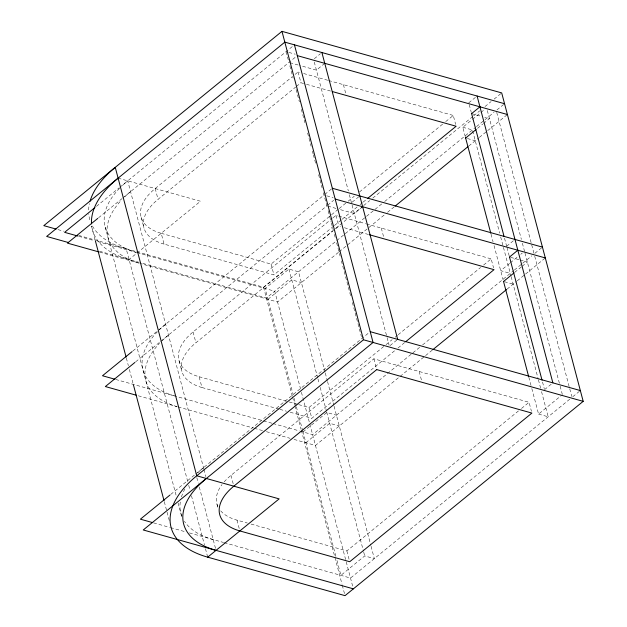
<?xml version="1.0" encoding="UTF-8"?>
<svg xmlns="http://www.w3.org/2000/svg" width="627" height="627" viewBox="0 0 627 627"><rect width="100%" height="100%" fill="white"/><g stroke="black" fill="none" stroke-linecap="round" stroke-linejoin="round"><path stroke-width="0.47" stroke-dasharray="3.13 2.35" d="M96.464 206.346L119.216 187.779M119.976 187.16L294.439 44.838M98.557 217.757L122.069 198.579M122.829 197.96L296.532 56.25M333.65 226.159L273.928 274.885L164.062 244.099L161.21 233.299A61.47 31.75 -14.8 0 1 155.19 188.539L292.041 76.902M295.058 74.433L298.084 71.964L299.933 72.481M314.323 58.719L320.389 53.773M164.062 244.099A61.47 31.75 -14.8 0 1 158.043 199.339L295.646 87.075M296.399 86.463L300.936 82.764L305.561 84.057M324.755 63.327L316.416 70.13L299.941 65.514M132.838 351.002L323.994 195.06M324.747 194.448L331.573 188.876M135.691 361.795L159.963 341.997M160.724 341.378L326.847 205.852M327.6 205.241L333.666 200.295M161.21 233.299L271.076 264.085L330.797 215.367M331.558 214.747L338.361 209.199M339.113 208.579L347.436 201.792M348.189 201.181L354.239 196.243M359.53 191.925L442.686 124.083M445.711 121.614L453.274 115.454L455.649 124.444M468.753 102.82L475.572 97.256M278.96 409.094L201.957 387.517L199.104 376.725A61.47 31.75 -14.8 0 1 193.077 331.965L332.2 218.47M332.953 217.851L335.978 215.382L337.828 215.907M352.217 202.137L359.036 196.572M334.41 225.54L341.213 219.991M341.966 219.372L357.092 207.043M360.11 204.574L362.382 202.725M363.135 202.106L366.92 199.025M78.696 235.423L263.536 287.221L334.834 229.051M335.594 228.432L362.9 206.158M363.66 205.538L369.726 200.593M372.759 198.116L472.883 116.434M473.636 115.815L479.71 110.869M485.016 106.535L491.082 101.582M494.115 99.113L501.702 92.921M201.957 387.517A61.47 31.75 -14.8 0 1 195.93 342.757L332.78 231.112M335.806 228.651L338.831 226.182L340.68 226.7M362.649 206.753L354.31 213.548L339.662 209.449M325.052 372.132L298.546 271.781L288.929 269.093L265.111 288.522L293.13 394.548M465.289 136.717L462.789 127.257L471.723 119.969M472.468 119.357L484.373 109.647M381.694 203.947L266.389 298.013L140.025 262.603M384.712 201.486L475.736 127.234M476.489 126.615L493.99 112.343M496.968 109.905L504.555 103.721M267.964 299.314L291.782 279.885L301.399 282.581M477.547 128.331L482.759 124.083M483.503 123.48L489.46 118.621L484.757 117.304M338.439 252.36L277.581 302.01L140.009 263.458M339.191 251.748L384.547 214.747M387.564 212.287L394.391 206.714M468.722 146.075L478.581 138.026M479.341 137.407L486.928 131.223M487.688 130.604L507.408 114.514M170.732 494.421L195.005 474.623M195.765 474.004L369.468 332.294M298.64 404.611L308.97 407.511L385.323 345.218M386.083 344.599L392.134 339.662M395.151 337.201L397.424 335.351M398.176 334.732L480.58 267.51M483.605 265.041L491.168 258.873L493.543 267.87M506.647 246.239L513.466 240.682M224.176 481.881A61.47 31.75 -14.8 0 1 230.971 475.384L373.872 358.809L529.063 402.291L531.437 411.288M390.112 345.555L396.93 339.991M290.223 412.252L311.823 418.303L394.979 350.462M398.004 347.993L404.807 342.444M303.006 431.94L326.824 412.511L336.44 415.207M509.618 263.387L500.683 270.676L510.3 273.372M510.362 262.784L517.8 256.709M520.778 254.28L522.267 253.065M419.588 347.374L312.622 434.636L300.372 431.204M422.606 344.905L513.623 270.652M514.383 270.033L521.97 263.849M522.73 263.23L531.829 255.8M534.862 253.324L542.449 247.14M305.858 442.733L329.677 423.303L339.285 425.999M514.696 272.361L521.398 266.898M522.142 266.287L527.354 262.039L519.838 259.931M432.285 350.132L315.475 445.429L293.648 439.315M507.102 289.094L516.476 281.445M517.236 280.825L524.823 274.642M525.583 274.023L545.302 257.932M251.082 524.086L346.864 550.929L518.474 410.928M521.499 408.459L529.063 402.291M544.542 389.665L551.36 384.1M371.082 546.321L374.327 558.626L364.718 555.93L340.9 575.359L336.652 559.268M531.821 388.536L538.577 414.094L561.651 395.269M569.771 399.18L350.517 578.055L224.254 542.676M572.757 396.75L580.343 390.558M288.843 52.409L295.254 54.204M289.87 62.692L299.024 65.255M471.606 113.62L481.003 116.254M303.633 73.524L327.686 80.256M328.611 80.515L453.274 115.454M462.789 127.257L472.405 129.946L499.664 233.134M306.485 84.316L330.531 91.056M467.389 138.536L475.258 140.746M326.738 195.828L333.149 197.623M327.764 206.111L336.001 208.423M518.897 259.672L509.5 257.039L507.118 248.041M338.752 216.166L365.572 223.682M366.497 223.941L491.168 258.873M344.38 227.734L368.425 234.474M504.406 281.711L513.152 284.164M118.111 178.154L200.507 201.243L129.06 259.531A111.771 57.731 -14.8 0 1 91.722 226.135M57.95 229.607L63.609 231.198M78.743 236.293L93.815 240.517M97.585 241.575L136.216 252.399M137.156 252.665L274.728 291.21L300.49 388.724M99.466 251.239L139.076 262.337M99.497 252.109L139.069 263.199M538.577 414.094L548.186 416.79L541.438 391.232M199.104 376.725L288.31 401.719M289.251 401.985L297.7 404.352M279.893 409.353L286.468 411.202M115.689 379.453L262.682 420.639M263.567 420.889L272.102 423.28M272.957 423.523L299.432 430.937M138.332 395.794L176.963 406.617M178.139 406.947L253.284 428.006M254.209 428.265L262.705 430.647M266.42 431.682L290.035 438.297M220.704 510.88A61.47 31.75 -14.8 0 0 236.998 520.144L247.328 523.036M153.584 522.871L169.603 527.362M170.544 527.628L184.683 531.586M189.393 532.903L223.525 542.473M496.717 112.413L534.486 255.361M534.737 256.302L569.504 387.894M569.755 388.842L571.753 396.413M487.32 110.524L521.374 239.412M522.377 243.198L524.877 252.665M524.971 253.042L559.895 385.197M560.138 386.146L562.395 394.665M469.231 104.623L471.253 112.288M504.523 238.197L507.024 247.665M542.535 382.086L544.291 388.716M500.667 236.92L503.167 246.387M503.418 247.336L510.919 275.731M511.17 276.679L538.185 378.92M538.436 379.868L541.187 390.284M491.051 234.232L493.057 241.803M494.052 245.588L503.058 279.673M528.82 377.172L531.571 387.588M343.408 84.661L345.783 93.658M381.302 228.087L383.677 237.084M419.189 371.505L421.571 380.503M314.276 62.034L348.33 190.921M349.333 194.707L351.833 204.175M352.084 205.123L386.851 336.707M387.102 337.655L389.101 345.226M298.084 71.964L300.936 82.764M335.978 215.382L338.831 226.182M373.872 358.809L376.49 368.7M286.1 51.641L288.475 60.639M289.854 65.843L293.107 78.148M296.101 89.504L299.353 101.809M301.36 109.388L304.855 122.641M307.606 133.049L311.11 146.303M312.364 151.036L313.116 153.881M313.359 154.83L315.867 164.29M318.618 174.706L322.113 187.959M323.367 192.693L326.871 205.946M328.117 210.68L331.119 222.036M331.369 222.985L333.125 229.615M334.371 234.349L335.374 238.135M336.621 242.868L340.124 256.122M341.378 260.856L351.128 297.77M352.382 302.504L361.387 336.589M325.303 373.081L327.31 380.652M327.56 381.6L333.807 405.261M334.058 406.21L370.831 545.372M288.929 269.093L317.693 377.956M317.944 378.904L319.198 383.638M320.193 387.423L326.448 411.093M326.698 412.041L363.464 551.196M363.715 552.144L364.718 555.93M271.076 264.085L273.928 274.885M308.97 407.511L311.823 418.303M346.864 550.929L349.474 560.82M301.438 392.314L352.891 587.052M294.126 398.333L296.132 405.904M296.375 406.852L302.629 430.522M302.88 431.47L336.401 558.32M263.536 287.221L292.354 396.28M292.605 397.228L294.604 404.783M294.855 405.732L301.093 429.354M301.344 430.294L342.036 584.309M342.287 585.257L344.529 593.761M155.19 188.539L158.043 199.339M193.077 331.965L195.93 342.757M230.971 475.384L233.354 484.381M236.998 520.144L239.373 529.141M141.193 217.373L144.045 228.165M179.087 360.791L181.94 371.592M216.981 504.21L217.93 507.815M203.861 469.035L127.72 180.842A98.729 50.999 -14.8 0 0 121.34 186.517M203.979 469.49L205.883 476.685M196.807 477.609L198.304 483.284M199.308 487.061L215.555 548.57M187.724 481.575L126.207 248.739A111.771 57.731 -14.8 0 1 91.754 224.725M188.727 485.353L189.973 490.079M191.47 495.753L204.449 544.887M205.452 548.664L207.694 557.168M105.242 227.146L176.391 496.435M178.139 503.05L181.885 517.228M91.471 226.073L95.406 240.964M126.364 358.127L128.363 365.69M129.358 369.468L133.104 383.638M164.313 501.749L166.806 511.201M167.056 512.141L169.306 520.645M136.443 252.462A98.729 50.999 -14.8 0 1 120.807 187.042M137.438 262.682A98.729 50.999 -14.8 0 1 121.599 199.95M124.734 196.784A98.729 50.999 -14.8 0 1 130.573 191.643M217.867 506.553A61.47 31.75 -14.8 0 1 222.005 484.561M213.18 539.573A98.729 50.999 -14.8 0 1 184.448 521.327M181.665 515.888A98.729 50.999 -14.8 0 1 180.31 501.843M181.469 496.882A98.729 50.999 -14.8 0 1 184.894 488.942M197.67 472.829A98.729 50.999 -14.8 0 1 203.509 467.687M89.81 219.771A111.771 57.731 -14.8 0 1 88.705 213.823M88.619 209.967A111.771 57.731 -14.8 0 1 89.449 203.634M174.337 395.88A98.729 50.999 -14.8 0 1 158.702 330.46M159.234 329.935A98.729 50.999 -14.8 0 1 165.614 324.269M177.19 406.672A98.729 50.999 -14.8 0 1 159.485 343.369M162.087 340.727A98.729 50.999 -14.8 0 1 168.467 335.061"/><path stroke-width="0.94" d="M90.069 201.212A111.771 57.731 -14.8 0 1 115.258 167.354L196.745 475.791A111.771 57.731 -14.8 0 0 207.694 557.168L345.03 595.65L583.196 401.351L501.702 92.921L281.97 31.35L43.804 225.649L56.069 229.082M94.951 207.584L64.605 232.335L77.795 236.034M97.796 218.376L67.457 243.127L98.557 251.842M132.085 351.622L102.499 375.753L114.749 379.186M134.938 362.414L105.352 386.553L136.443 395.261M367.673 198.406L456.127 126.246L332.381 91.573M471.606 113.62L479.937 106.817M465.642 138.05L476.065 129.546M395.128 206.111L467.961 146.687M169.972 495.04L140.393 519.18L152.643 522.604M583.196 401.351L363.464 339.779L196.745 475.791L279.148 498.88L207.694 557.168M405.567 341.825L494.021 269.665L369.35 234.733M509.5 257.039L517.831 250.236M503.536 281.468L513.952 272.972M433.022 349.529L506.616 289.494M504.555 103.721L284.823 42.142L46.657 236.442L68.351 242.516M297.284 55.631L507.408 114.514M332.326 188.257L542.449 247.14M335.179 199.057L545.302 257.932M370.22 331.683L580.343 390.558M353.369 588.847L143.246 529.972L373.073 342.475L294.439 44.838M477.092 96.025L552.873 382.862M471.504 113.236L504.022 236.301M509.524 257.125L542.041 380.197M465.54 137.666L490.8 233.283M503.559 281.562L528.569 376.231M321.902 52.535L397.69 339.379M281.97 31.35L363.464 339.779M95.406 240.964L126.113 357.186M133.355 384.586L164.062 500.801M91.503 223.855A111.771 57.731 -14.8 0 1 118.111 178.154M216.033 550.365A98.729 50.999 -14.8 0 1 206.361 478.479M376.725 369.601L233.824 486.176A61.47 31.75 -14.8 0 0 239.851 530.936L349.717 561.721L531.908 413.083L376.725 369.601"/></g></svg>
